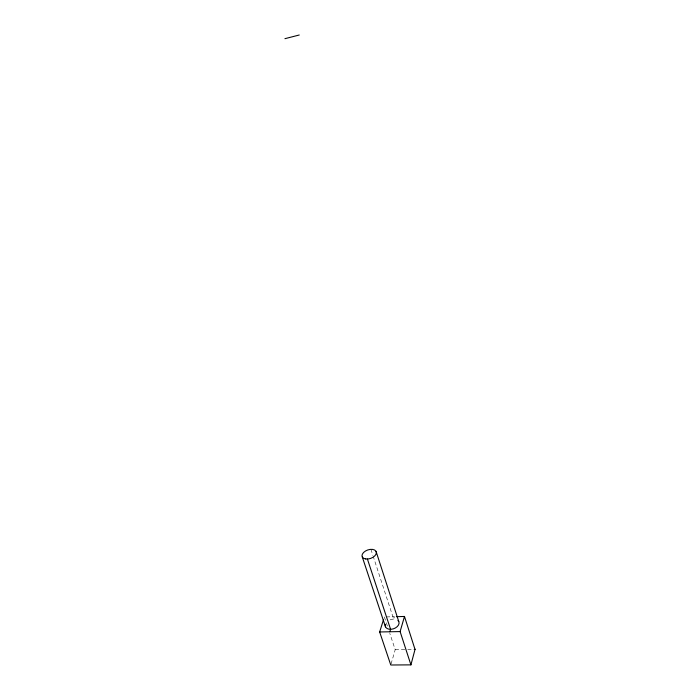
<?xml version="1.0" encoding="UTF-8"?>
<svg xmlns="http://www.w3.org/2000/svg" width="700" height="700" viewBox="0 0 700 700"><rect width="100%" height="100%" fill="white"/><g stroke="black" fill="none" stroke-linecap="round" stroke-linejoin="round"><path stroke-width="0.53" stroke-dasharray="3.5 2.62" d="M391.072 663.976L395.203 649.696L389.786 633.334M386.374 616.919L394.389 616.718L393.671 619.106L373.257 556.517M395.203 649.696L406.674 649.556M407.715 649.539L415.021 649.451M384.37 616.971L387.415 626.176M370.921 549.334L372.925 555.494M390.101 619.867A7.157 4.786 -19.4 0 1 395.36 619.238"/><path stroke-width="1.05" d="M383.425 619.972L379.654 631.969L390.775 665L410.918 664.869L415.082 649.197M410.918 664.869L400.111 631.575L404.486 616.464L396.41 616.674M389.839 631.776L390.582 629.309L367.412 559.038M284.918 38.684L299.259 35M379.654 631.969L400.111 631.575M362.259 556.885L385.507 626.859M376.084 551.434L398.755 621.504M404.486 616.464L415.021 649.451M397.994 620.471A7.157 4.786 -19.4 0 1 393.304 628.863A7.157 4.786 -19.4 0 1 385.394 624.33M365.733 558.968A7.446 4.462 -18.9 0 0 376.373 552.562A7.446 4.462 -18.9 0 0 365.453 551.023A7.446 4.462 -18.9 0 0 365.733 558.968"/></g></svg>
